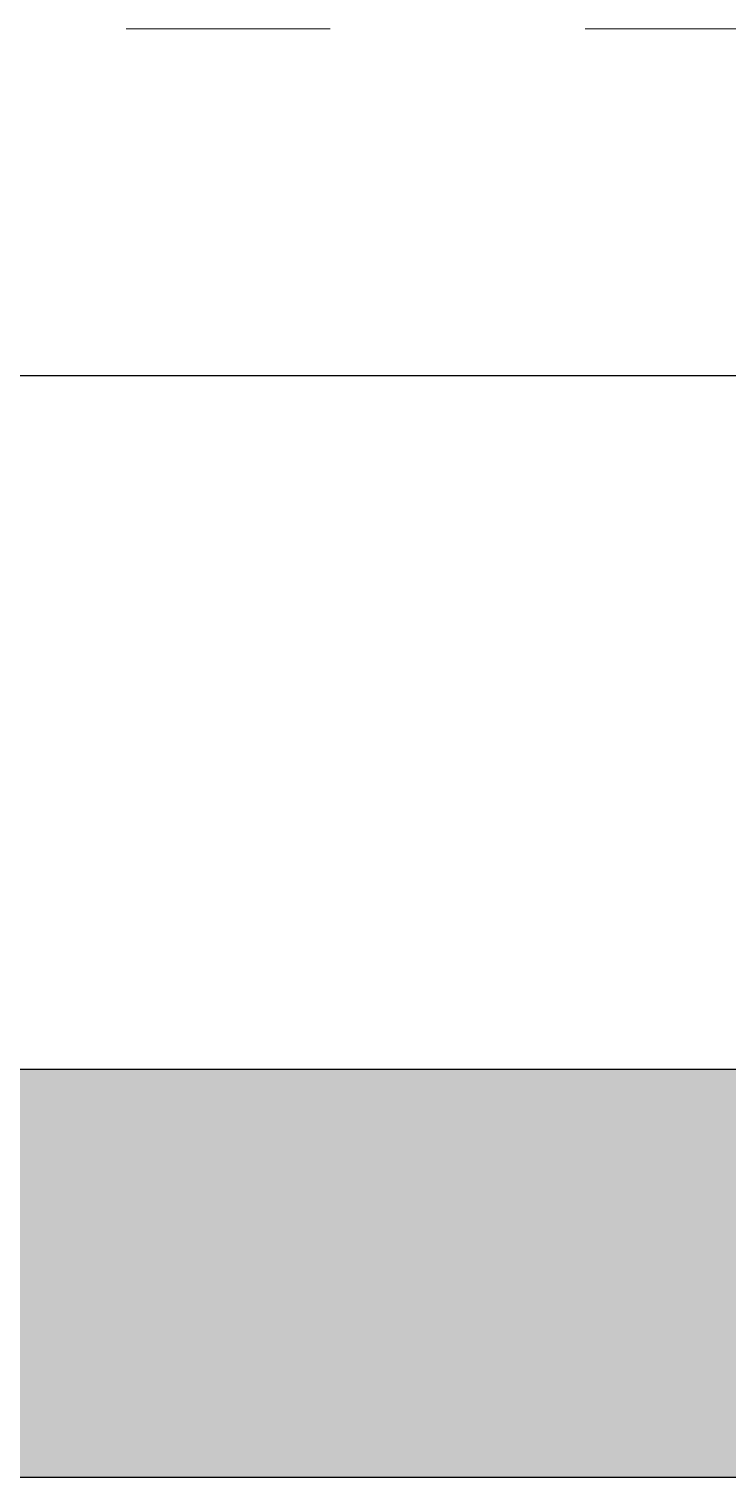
# Model space of a CAD drawing. Header units: metres. Extents: x 294 to 1101, y -498 to -355.
# Drawn here: x 491.954 to 492.296, y -490.095 to -489.385 of the extents above; entities that cross this region are included whole.
import ezdxf

# ---------------------------------------------------------------- set-up
doc = ezdxf.new("R2010")
doc.units = ezdxf.units.M
doc.linetypes.add('DASHDOT2', pattern=[0.5, 0.25, -0.125, 0, -0.125])
doc.layers.add('roof', color=16, linetype='DASHDOT2', lineweight=18)
doc.layers.add('wall', color=7, linetype='Continuous', lineweight=25)

msp = doc.modelspace()

# ---------------------------------------------------------------- hatches: boundary and pattern name
at = {"layer": 'wall'}
h = msp.add_hatch(color=256, dxfattribs=at)
h.dxf.hatch_style = 1
h.paths.add_polyline_path([(507.20213, -489.89485), (506.37643, -489.89485), (502.77643, -489.89485), (500.28437, -489.89485), (500.23564, -489.89485), (500.0517, -489.89485), (500.0217, -489.89485), (499.74867, -489.89485), (499.74757, -489.89485), (499.74647, -489.89485), (499.74538, -489.89485), (499.7443, -489.89485), (499.74324, -489.89485), (499.7422, -489.89485), (499.74118, -489.89485), (499.7402, -489.89485), (499.73924, -489.89485), (499.73833, -489.89485), (499.73746, -489.89485), (499.73663, -489.89485), (499.73584, -489.89485), (499.73511, -489.89485), (499.73444, -489.89485), (499.73381, -489.89485), (499.73325, -489.89485), (499.73275, -489.89485), (499.73231, -489.89485), (499.73194, -489.89485), (499.73163, -489.89485), (499.73139, -489.89485), (499.73121, -489.89485), (499.73111, -489.89485), (499.73107, -489.89485), (499.7298, -489.89485), (499.72665, -489.89485), (499.72382, -489.89485), (499.72132, -489.89485), (499.71915, -489.89485), (499.71734, -489.89485), (499.71588, -489.89485), (499.71479, -489.89485), (499.71406, -489.89485), (499.71371, -489.89485), (499.51618, -489.89485), (499.51507, -489.89485), (499.51397, -489.89485), (499.51288, -489.89485), (499.5118, -489.89485), (499.51074, -489.89485), (499.5097, -489.89485), (499.50869, -489.89485), (499.5077, -489.89485), (499.50675, -489.89485), (499.50583, -489.89485), (499.50496, -489.89485), (499.50413, -489.89485), (499.50335, -489.89485), (499.50262, -489.89485), (499.50194, -489.89485), (499.50132, -489.89485), (499.50076, -489.89485), (499.50025, -489.89485), (499.49981, -489.89485), (499.49944, -489.89485), (499.49913, -489.89485), (499.49889, -489.89485), (499.49872, -489.89485), (499.49861, -489.89485), (499.49858, -489.89485), (486.29484, -489.89485), (485.86114, -489.89485), (485.86114, -490.09485), (507.20213, -490.09485)])

# ---------------------------------------------------------------- linework, layer by layer
for p, q in [((492.02129, -489.55485), (488.79484, -489.55485)), ((493.22129, -489.55485), (492.02129, -489.55485)), ((486.29484, -489.89485), (504.41568, -489.89485)), ((486.29484, -489.89485), (504.41568, -489.89485)), ((488.5783, -489.89485), (492.60269, -489.89485)), ((489.76524, -489.89485), (492.23735, -489.89485)), ((489.76524, -489.89485), (492.23735, -489.89485)), ((491.49477, -489.89485), (491.96964, -489.89485)), ((491.49551, -489.89485), (492.58679, -489.89485)), ((491.49825, -489.89485), (492.39825, -489.89485)), ((491.93564, -489.89485), (492.79227, -489.89485)), ((491.9458, -489.89485), (491.95666, -489.89485)), ((491.94849, -489.89485), (491.96688, -489.89485)), ((491.95078, -489.89485), (491.95517, -489.89485)), ((491.95382, -489.89485), (492.23498, -489.89485)), ((491.95383, -489.89485), (492.27499, -489.89485)), ((491.95383, -489.89485), (492.23499, -489.89485)), ((491.95517, -489.89485), (491.95938, -489.89485)), ((491.95666, -489.89485), (491.96744, -489.89485)), ((491.95938, -489.89485), (491.9634, -489.89485)), ((491.96108, -489.89485), (492.2674, -489.89485)), ((491.9634, -489.89485), (491.96723, -489.89485)), ((491.96688, -489.89485), (491.98498, -489.89485)), ((491.96723, -489.89485), (491.97083, -489.89485)), ((491.96744, -489.89485), (491.9781, -489.89485)), ((491.96964, -489.89485), (491.97109, -489.89485)), ((491.97083, -489.89485), (491.9742, -489.89485)), ((491.97109, -489.89485), (491.97254, -489.89485)), ((491.97254, -489.89485), (491.97398, -489.89485)), ((491.97398, -489.89485), (491.9754, -489.89485)), ((491.9742, -489.89485), (491.97732, -489.89485)), ((491.9754, -489.89485), (491.97679, -489.89485)), ((491.97679, -489.89485), (491.97816, -489.89485)), ((491.97732, -489.89485), (491.98018, -489.89485)), ((491.9781, -489.89485), (491.98858, -489.89485)), ((491.97816, -489.89485), (491.9795, -489.89485)), ((491.9795, -489.89485), (491.9808, -489.89485)), ((491.98018, -489.89485), (491.98277, -489.89485)), ((491.9808, -489.89485), (491.98205, -489.89485)), ((491.98205, -489.89485), (491.98325, -489.89485)), ((491.98277, -489.89485), (491.98508, -489.89485)), ((491.98325, -489.89485), (491.9844, -489.89485)), ((491.9844, -489.89485), (491.98549, -489.89485)), ((491.98498, -489.89485), (492.00271, -489.89485)), ((491.98508, -489.89485), (491.98711, -489.89485)), ((491.98549, -489.89485), (491.98652, -489.89485)), ((491.98652, -489.89485), (491.98748, -489.89485)), ((491.98711, -489.89485), (491.98883, -489.89485)), ((491.98748, -489.89485), (491.98838, -489.89485)), ((491.98838, -489.89485), (491.98919, -489.89485)), ((491.98858, -489.89485), (491.99885, -489.89485)), ((491.98883, -489.89485), (491.99025, -489.89485)), ((491.98919, -489.89485), (491.98994, -489.89485)), ((491.98994, -489.89485), (491.9906, -489.89485)), ((491.99025, -489.89485), (491.99136, -489.89485)), ((491.9906, -489.89485), (491.99117, -489.89485)), ((491.99117, -489.89485), (491.99167, -489.89485)), ((491.99136, -489.89485), (491.99216, -489.89485)), ((491.99167, -489.89485), (491.99207, -489.89485)), ((491.99207, -489.89485), (491.99239, -489.89485)), ((491.99216, -489.89485), (491.99264, -489.89485)), ((491.99239, -489.89485), (491.99262, -489.89485)), ((491.99262, -489.89485), (491.99276, -489.89485)), ((491.99264, -489.89485), (491.9928, -489.89485)), ((491.99276, -489.89485), (491.9928, -489.89485)), ((491.99885, -489.89485), (492.00886, -489.89485)), ((492.00271, -489.89485), (492.02001, -489.89485)), ((492.00886, -489.89485), (492.01859, -489.89485)), ((492.01859, -489.89485), (492.02798, -489.89485)), ((492.02001, -489.89485), (492.0368, -489.89485)), ((492.02798, -489.89485), (492.03701, -489.89485)), ((492.0368, -489.89485), (492.05302, -489.89485)), ((492.03701, -489.89485), (492.04563, -489.89485)), ((492.04563, -489.89485), (492.05382, -489.89485)), ((492.05302, -489.89485), (492.06861, -489.89485)), ((492.05382, -489.89485), (492.06154, -489.89485)), ((492.06154, -489.89485), (492.06875, -489.89485)), ((492.06861, -489.89485), (492.0835, -489.89485)), ((492.06875, -489.89485), (492.07544, -489.89485)), ((492.07544, -489.89485), (492.08158, -489.89485)), ((492.08158, -489.89485), (492.08713, -489.89485)), ((492.0835, -489.89485), (492.09764, -489.89485)), ((492.08713, -489.89485), (492.09209, -489.89485)), ((492.09209, -489.89485), (492.09642, -489.89485)), ((492.09642, -489.89485), (492.10012, -489.89485)), ((492.09764, -489.89485), (492.11096, -489.89485)), ((492.10012, -489.89485), (492.10316, -489.89485)), ((492.10316, -489.89485), (492.10555, -489.89485)), ((492.10555, -489.89485), (492.10725, -489.89485)), ((492.10725, -489.89485), (492.10828, -489.89485)), ((492.10828, -489.89485), (492.10862, -489.89485)), ((492.11096, -489.89485), (492.12343, -489.89485)), ((492.12343, -489.89485), (492.13498, -489.89485)), ((492.13498, -489.89485), (492.14557, -489.89485)), ((492.14557, -489.89485), (492.15516, -489.89485)), ((492.15516, -489.89485), (492.16372, -489.89485)), ((492.16372, -489.89485), (492.17121, -489.89485)), ((492.17121, -489.89485), (492.17759, -489.89485)), ((492.17759, -489.89485), (492.18285, -489.89485)), ((492.18049, -489.89485), (492.36674, -489.89485)), ((492.18285, -489.89485), (492.18696, -489.89485)), ((492.18628, -489.89485), (492.18962, -489.89485)), ((492.18696, -489.89485), (492.18991, -489.89485)), ((492.18962, -489.89485), (492.1965, -489.89485)), ((492.18991, -489.89485), (492.19168, -489.89485)), ((492.19168, -489.89485), (492.19227, -489.89485)), ((492.1965, -489.89485), (492.20689, -489.89485)), ((492.20689, -489.89485), (492.22074, -489.89485)), ((492.22074, -489.89485), (492.23802, -489.89485)), ((492.22252, -489.89485), (492.50466, -489.89485)), ((492.23499, -489.89485), (492.24689, -489.89485)), ((492.23802, -489.89485), (492.25863, -489.89485)), ((492.24689, -489.89485), (492.25499, -489.89485)), ((492.25491, -489.89485), (492.25495, -489.89485)), ((492.25863, -489.89485), (492.28252, -489.89485)), ((492.28252, -489.89485), (492.30957, -489.89485)), ((485.86114, -490.09485), (507.20213, -490.09485))]:
    msp.add_line(p, q)
at = {"layer": 'roof'}
msp.add_line((503.87643, -489.38485), (488.79484, -489.38485), dxfattribs=at)

doc.saveas('drawing.dxf')
